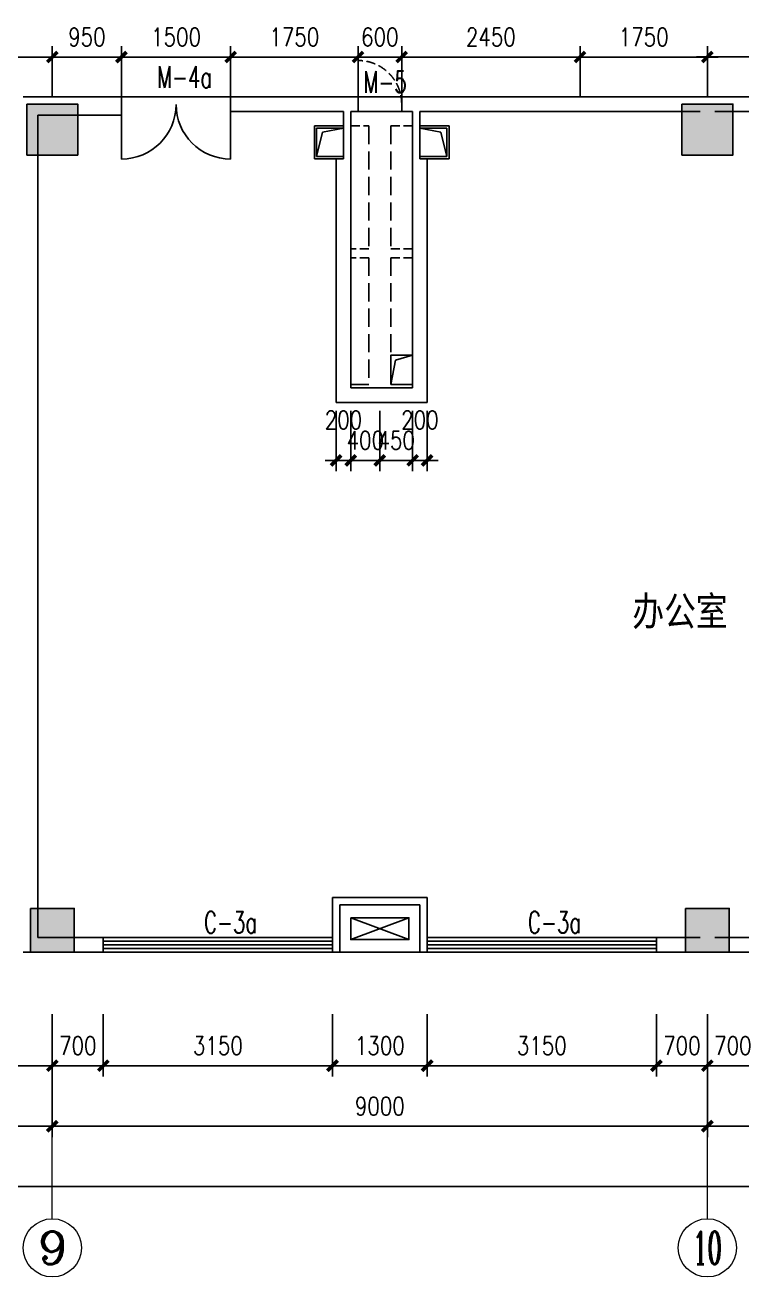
# Model space of a CAD drawing. Extents: x -357449 to -117302, y 127569 to 244935.
# Drawn here: x -142442 to -132592, y 202462 to 219663 of the extents above; entities that cross this region are included whole.
import ezdxf
from ezdxf.enums import TextEntityAlignment as Align

# ---------------------------------------------------------------- set-up
doc = ezdxf.new("R2010")
doc.units = 0
doc.header["$MEASUREMENT"] = 0
doc.linetypes.add('DASH', pattern=[0.35, 0.25, -0.1])
doc.layers.get('0').update_dxf_attribs({"linetype": 'CONTINUOUS'})
doc.layers.get('DEFPOINTS').update_dxf_attribs({"linetype": 'CONTINUOUS'})
for name, color, linetype in [('1', 8, 'CONTINUOUS'), ('COLUMN', 4, 'CONTINUOUS'), ('DIM', 7, 'CONTINUOUS'), ('F', 31, 'CONTINUOUS'), ('JAJU', 8, 'CONTINUOUS'), ('WALL', 1, 'CONTINUOUS'), ('WINDOW', 4, 'CONTINUOUS'), ('WINDOWS', 4, 'CONTINUOUS'), ('阳台', 4, 'CONTINUOUS')]:
    doc.layers.add(name, color=color, linetype=linetype)
doc.layers.add('AXIS', color=3, linetype='CONTINUOUS', lineweight=9)
doc.styles.add('CHINA', font='SimSun.ttf', dxfattribs={"width": 0.85, "height": 150})
doc.styles.add('COMPLEX', font='COMPLEX.shx')
doc.styles.add('DIM_FONT', font='SIMPLEX.shx', dxfattribs={"width": 0.8})
doc.styles.add('FS', font='txt.shx', dxfattribs={"width": 0.66, "height": 150, "bigfont": 'fs.shx'})
doc.dimstyles.new('DIMN-200', dxfattribs={"dimtxt": 300, "dimasz": 1, "dimexe": 250, "dimexo": 0, "dimgap": 150, "dimtad": 1, "dimdec": 0, "dimdsep": 46, "dimtxsty": 'DIM_FONT', "dimblk": '_DIMX', "dimcen": 2.5, "dimclrd": 256, "dimclre": 256, "dimclrt": 4, "dimadec": 0, "dimazin": 0, "dimtfac": 1, "dimtdec": 0, "dimtix": 1, "dimtmove": 2, "dimatfit": 3, "dimldrblk": '_DIMX', "dimfxl": 0, "dimtolj": 1, "dimtzin": 0, "dimarcsym": 0})
doc.dimstyles.get("Standard").update_dxf_attribs({"dimtxt": 375, "dimasz": 1, "dimexe": 150, "dimexo": 0, "dimgap": 200, "dimtad": 1, "dimdec": 0, "dimzin": 0, "dimdsep": 46, "dimtxsty": 'DIM_FONT', "dimblk1": '_DIMX', "dimblk2": '_DIMX', "dimsah": 1, "dimcen": 200, "dimclrd": 256, "dimclre": 256, "dimclrt": 4, "dimadec": 0, "dimazin": 0, "dimtfac": 1, "dimtdec": 0, "dimtix": 1, "dimtmove": 2, "dimatfit": 3, "dimldrblk": '_DIMX', "dimfxl": 0, "dimtolj": 1, "dimtzin": 0, "dimarcsym": 0})

# ---------------------------------------------------------------- blocks, each defined once
blk = doc.blocks.new('_DIMX')
blk.add_line((-150, 0), (150, 0))
at = {"const_width": 50}
blk.add_lwpolyline([(-70, -70), (70, 70)], dxfattribs=at)
blk = doc.blocks.new('*D1615')
at = {"layer": 'AXIS', "lineweight": -2}
for p, q in [((-141367, 206071), (-141367, 205215)), ((-138217, 206071), (-138217, 205215)), ((-138218, 205365), (-141366, 205365))]:
    blk.add_line(p, q, dxfattribs=at)
at = {"layer": 'DEFPOINTS', "color": 0}
for p in [(-141367, 206071), (-138217, 206071), (-141367, 205365)]:
    blk.add_point(p, dxfattribs=at)
at = {"layer": 'AXIS', "lineweight": -2, "rotation": 180}
blk.add_blockref('_DIMX', (-141367, 205365), dxfattribs=at)
at = {"layer": 'AXIS', "lineweight": -2}
blk.add_blockref('_DIMX', (-138217, 205365), dxfattribs=at)
at = {"layer": 'AXIS', "color": 4, "insert": (-139792, 205640), "char_height": 250, "attachment_point": 5, "style": 'DIM_FONT'}
blk.add_mtext('\\A1;3150', dxfattribs=at)
blk = doc.blocks.new('*D1559')
at = {"layer": 'AXIS', "lineweight": -2}
for p, q in [((-142067, 206075), (-142067, 204384)), ((-133067, 206075), (-133067, 204384)), ((-142066, 204534), (-133068, 204534))]:
    blk.add_line(p, q, dxfattribs=at)
at = {"layer": 'DEFPOINTS', "color": 0}
for p in [(-142067, 206075), (-133067, 206075), (-133067, 204534)]:
    blk.add_point(p, dxfattribs=at)
at = {"layer": 'AXIS', "lineweight": -2, "rotation": 180}
blk.add_blockref('_DIMX', (-142067, 204534), dxfattribs=at)
at = {"layer": 'AXIS', "lineweight": -2}
blk.add_blockref('_DIMX', (-133067, 204534), dxfattribs=at)
at = {"layer": 'AXIS', "color": 4, "insert": (-137567, 204809), "char_height": 250, "attachment_point": 5, "style": 'DIM_FONT'}
blk.add_mtext('\\A1;9000', dxfattribs=at)
blk = doc.blocks.new('*D1614')
at = {"layer": 'AXIS', "lineweight": -2}
for p, q in [((-142067, 206071), (-142067, 205215)), ((-141367, 206071), (-141367, 205215)), ((-142068, 205365), (-142069, 205365)), ((-141367, 205365), (-142067, 205365)), ((-141366, 205365), (-141365, 205365))]:
    blk.add_line(p, q, dxfattribs=at)
at = {"layer": 'DEFPOINTS', "color": 0}
for p in [(-142067, 206071), (-141367, 206071), (-142067, 205365)]:
    blk.add_point(p, dxfattribs=at)
at = {"layer": 'AXIS', "lineweight": -2}
blk.add_blockref('_DIMX', (-142067, 205365), dxfattribs=at)
at = {"layer": 'AXIS', "lineweight": -2, "rotation": 180}
blk.add_blockref('_DIMX', (-141367, 205365), dxfattribs=at)
at = {"layer": 'AXIS', "color": 4, "insert": (-141717, 205640), "char_height": 250, "attachment_point": 5, "style": 'DIM_FONT'}
blk.add_mtext('\\A1;700', dxfattribs=at)
blk = doc.blocks.new('*D1663')
at = {"layer": 'AXIS', "lineweight": -2}
for p, q in [((-133767, 206071), (-133767, 205215)), ((-133067, 206071), (-133067, 205215)), ((-133768, 205365), (-133769, 205365)), ((-133767, 205365), (-133067, 205365)), ((-133066, 205365), (-133065, 205365))]:
    blk.add_line(p, q, dxfattribs=at)
at = {"layer": 'DEFPOINTS', "color": 0}
for p in [(-133767, 206071), (-133067, 206071), (-133067, 205365)]:
    blk.add_point(p, dxfattribs=at)
at = {"layer": 'AXIS', "lineweight": -2}
blk.add_blockref('_DIMX', (-133767, 205365), dxfattribs=at)
at = {"layer": 'AXIS', "lineweight": -2, "rotation": 180}
blk.add_blockref('_DIMX', (-133067, 205365), dxfattribs=at)
at = {"layer": 'AXIS', "color": 4, "insert": (-133417, 205640), "char_height": 250, "attachment_point": 5, "style": 'DIM_FONT'}
blk.add_mtext('\\A1;700', dxfattribs=at)
blk = doc.blocks.new('*D1662')
at = {"layer": 'AXIS', "lineweight": -2}
for p, q in [((-133067, 206071), (-133067, 205215)), ((-132367, 206071), (-132367, 205215)), ((-133068, 205365), (-133069, 205365)), ((-132367, 205365), (-133067, 205365)), ((-132366, 205365), (-132365, 205365))]:
    blk.add_line(p, q, dxfattribs=at)
at = {"layer": 'DEFPOINTS', "color": 0}
for p in [(-133067, 206071), (-132367, 206071), (-133067, 205365)]:
    blk.add_point(p, dxfattribs=at)
at = {"layer": 'AXIS', "lineweight": -2}
blk.add_blockref('_DIMX', (-133067, 205365), dxfattribs=at)
at = {"layer": 'AXIS', "lineweight": -2, "rotation": 180}
blk.add_blockref('_DIMX', (-132367, 205365), dxfattribs=at)
at = {"layer": 'AXIS', "color": 4, "insert": (-132717, 205640), "char_height": 250, "attachment_point": 5, "style": 'DIM_FONT'}
blk.add_mtext('\\A1;700', dxfattribs=at)
blk = doc.blocks.new('*D1554')
at = {"layer": 'AXIS', "lineweight": -2}
for p, q in [((-137867, 218682), (-137867, 219374)), ((-137267, 218682), (-137267, 219374)), ((-137868, 219224), (-137869, 219224)), ((-137867, 219224), (-137267, 219224)), ((-137266, 219224), (-137265, 219224))]:
    blk.add_line(p, q, dxfattribs=at)
at = {"layer": 'DEFPOINTS', "color": 0}
for p in [(-137267, 219224), (-137867, 218682), (-137267, 218682)]:
    blk.add_point(p, dxfattribs=at)
at = {"layer": 'AXIS', "lineweight": -2}
blk.add_blockref('_DIMX', (-137867, 219224), dxfattribs=at)
at = {"layer": 'AXIS', "lineweight": -2, "rotation": 180}
blk.add_blockref('_DIMX', (-137267, 219224), dxfattribs=at)
at = {"layer": 'AXIS', "color": 4, "insert": (-137567, 219499), "char_height": 250, "attachment_point": 5, "style": 'DIM_FONT'}
blk.add_mtext('\\A1;600', dxfattribs=at)
blk = doc.blocks.new('*D754')
at = {"layer": 'DEFPOINTS', "color": 0}
for p in [(-146567, 206071), (-142067, 206075), (-146567, 204534)]:
    blk.add_point(p, dxfattribs=at)
at = {"layer": 'WINDOW', "lineweight": -2}
for p, q in [((-146567, 206071), (-146567, 204384)), ((-142067, 206075), (-142067, 204384)), ((-142068, 204534), (-146566, 204534))]:
    blk.add_line(p, q, dxfattribs=at)
at = {"layer": 'WINDOW', "lineweight": -2, "rotation": 180}
blk.add_blockref('_DIMX', (-146567, 204534), dxfattribs=at)
at = {"layer": 'WINDOW', "lineweight": -2}
blk.add_blockref('_DIMX', (-142067, 204534), dxfattribs=at)
at = {"layer": 'WINDOW', "color": 4, "insert": (-144317, 204809), "char_height": 250, "attachment_point": 5, "style": 'DIM_FONT'}
blk.add_mtext('\\A1;4500', dxfattribs=at)
blk = doc.blocks.new('*D783')
at = {"layer": 'DEFPOINTS', "color": 0}
for p in [(-138167, 214362), (-137967, 214362), (-138167, 213682)]:
    blk.add_point(p, dxfattribs=at)
at = {"layer": 'WINDOW', "lineweight": -2}
for p, q in [((-138167, 214362), (-138167, 213532)), ((-137967, 214362), (-137967, 213532)), ((-138168, 213682), (-138169, 213682)), ((-137967, 213682), (-138167, 213682)), ((-137966, 213682), (-137965, 213682))]:
    blk.add_line(p, q, dxfattribs=at)
blk.add_blockref('_DIMX', (-138167, 213682), dxfattribs=at)
at = {"layer": 'WINDOW', "lineweight": -2, "rotation": 180}
blk.add_blockref('_DIMX', (-137967, 213682), dxfattribs=at)
at = {"layer": 'WINDOW', "color": 4, "insert": (-138067, 214238), "char_height": 250, "attachment_point": 5, "style": 'DIM_FONT'}
blk.add_mtext('\\A1;200', dxfattribs=at)
blk = doc.blocks.new('*D782')
at = {"layer": 'DEFPOINTS', "color": 0}
for p in [(-137117, 214362), (-136917, 214362), (-136917, 213682)]:
    blk.add_point(p, dxfattribs=at)
at = {"layer": 'WINDOW', "lineweight": -2}
for p, q in [((-137117, 214362), (-137117, 213532)), ((-136917, 214362), (-136917, 213532)), ((-137118, 213682), (-137119, 213682)), ((-137117, 213682), (-136917, 213682)), ((-136916, 213682), (-136915, 213682))]:
    blk.add_line(p, q, dxfattribs=at)
blk.add_blockref('_DIMX', (-137117, 213682), dxfattribs=at)
at = {"layer": 'WINDOW', "lineweight": -2, "rotation": 180}
blk.add_blockref('_DIMX', (-136917, 213682), dxfattribs=at)
at = {"layer": 'WINDOW', "color": 4, "insert": (-137017, 214238), "char_height": 250, "attachment_point": 5, "style": 'DIM_FONT'}
blk.add_mtext('\\A1;200', dxfattribs=at)
blk = doc.blocks.new('*D781')
at = {"layer": 'DEFPOINTS', "color": 0}
for p in [(-137567, 214362), (-137117, 214362), (-137117, 213682)]:
    blk.add_point(p, dxfattribs=at)
at = {"layer": 'WINDOWS', "lineweight": -2}
for p, q in [((-137567, 214362), (-137567, 213532)), ((-137117, 214362), (-137117, 213532)), ((-137568, 213682), (-137569, 213682)), ((-137567, 213682), (-137117, 213682)), ((-137116, 213682), (-137115, 213682))]:
    blk.add_line(p, q, dxfattribs=at)
blk.add_blockref('_DIMX', (-137567, 213682), dxfattribs=at)
at = {"layer": 'WINDOWS', "lineweight": -2, "rotation": 180}
blk.add_blockref('_DIMX', (-137117, 213682), dxfattribs=at)
at = {"layer": 'WINDOWS', "color": 4, "insert": (-137342, 213957), "char_height": 250, "attachment_point": 5, "style": 'DIM_FONT'}
blk.add_mtext('\\A1;450', dxfattribs=at)
blk = doc.blocks.new('*D780')
at = {"layer": 'DEFPOINTS', "color": 0}
for p in [(-137967, 214362), (-137567, 214362), (-137967, 213682)]:
    blk.add_point(p, dxfattribs=at)
at = {"layer": 'WINDOWS', "lineweight": -2}
for p, q in [((-137967, 214362), (-137967, 213532)), ((-137567, 214362), (-137567, 213532)), ((-137968, 213682), (-137969, 213682)), ((-137567, 213682), (-137967, 213682)), ((-137566, 213682), (-137565, 213682))]:
    blk.add_line(p, q, dxfattribs=at)
blk.add_blockref('_DIMX', (-137967, 213682), dxfattribs=at)
at = {"layer": 'WINDOWS', "lineweight": -2, "rotation": 180}
blk.add_blockref('_DIMX', (-137567, 213682), dxfattribs=at)
at = {"layer": 'WINDOWS', "color": 4, "insert": (-137767, 213957), "char_height": 250, "attachment_point": 5, "style": 'DIM_FONT'}
blk.add_mtext('\\A1;400', dxfattribs=at)

msp = doc.modelspace()

# ---------------------------------------------------------------- hatches: boundary and pattern name
at = {"layer": 'COLUMN'}
h = msp.add_hatch(color=256, dxfattribs=at)
h.paths.add_polyline_path([(-142166.67, 218476.59), (-142416.67, 218476.59), (-142416.67, 218226.59), (-142270.12, 218226.59)], flags=16)
h.paths.add_polyline_path([(-141716.67, 218576.59), (-142416.67, 218576.59), (-142416.67, 218476.59), (-142166.67, 218476.59), (-142166.67, 218226.59), (-141966.67, 218226.59), (-141966.67, 218476.59), (-141716.67, 218476.59)])
h.paths.add_polyline_path([(-142166.67, 218476.59), (-142270.12, 218226.59), (-142166.67, 218226.59)], flags=16)
h.paths.add_polyline_path([(-142166.67, 218226.59), (-142270.12, 218226.59), (-142414.95, 217876.59), (-142166.67, 217876.59)])
h.paths.add_polyline_path([(-142270.12, 218226.59), (-142416.67, 218226.59), (-142416.67, 217876.59), (-142414.95, 217876.59)])
h.paths.add_polyline_path([(-141966.67, 218226.59), (-142166.67, 218226.59), (-142166.67, 217876.59), (-141966.67, 217876.59)])
h.paths.add_polyline_path([(-141716.67, 218226.59), (-141966.67, 218226.59), (-141966.67, 217876.59), (-141716.67, 217876.59)])
h.paths.add_polyline_path([(-141716.67, 218476.59), (-141966.67, 218476.59), (-141966.67, 218226.59), (-141716.67, 218226.59)], flags=16)
h = msp.add_hatch(color=256, dxfattribs=at)
h.paths.add_polyline_path([(-133166.67, 218476.59), (-133416.67, 218476.59), (-133416.67, 218226.59), (-133270.12, 218226.59)], flags=16)
h.paths.add_polyline_path([(-133166.67, 218476.59), (-133166.67, 218226.59), (-132966.67, 218226.59), (-132966.67, 218476.59), (-132716.67, 218476.59), (-132716.67, 218576.59), (-133416.67, 218576.59), (-133416.67, 218476.59)])
h.paths.add_polyline_path([(-133270.12, 218226.59), (-133166.67, 218226.59), (-133166.67, 218476.59)])
h.paths.add_polyline_path([(-133166.67, 218226.59), (-133270.12, 218226.59), (-133414.95, 217876.59), (-133166.67, 217876.59)])
h.paths.add_polyline_path([(-133416.67, 218226.59), (-133416.67, 217876.59), (-133414.95, 217876.59), (-133270.12, 218226.59)])
h.paths.add_polyline_path([(-133166.67, 217876.59), (-132966.67, 217876.59), (-132966.67, 218226.59), (-133166.67, 218226.59)])
h.paths.add_polyline_path([(-132966.67, 217876.59), (-132716.67, 217876.59), (-132716.67, 218226.59), (-132966.67, 218226.59)])
h.paths.add_polyline_path([(-132716.67, 218226.59), (-132716.67, 218476.59), (-132966.67, 218476.59), (-132966.67, 218226.59)])
for points in [[(-141766.67, 207526.59), (-142366.67, 207526.59), (-142366.67, 206926.59), (-141766.67, 206926.59)], [(-132766.67, 207526.59), (-133366.67, 207526.59), (-133366.67, 206926.59), (-132766.67, 206926.59)]]:
    msp.add_hatch(color=256, dxfattribs=at).paths.add_polyline_path(points)

# ---------------------------------------------------------------- linework, layer by layer
at = {"layer": '1'}
for p, q in [((-137866.67, 218476.59), (-137866.67, 218676.59)), ((-137266.67, 218476.59), (-137266.67, 218676.59)), ((-138466.67, 218276.59), (-138466.67, 218276.59)), ((-138466.67, 218276.59), (-138466.67, 217826.59)), ((-138466.67, 218276.59), (-138066.67, 218276.59)), ((-138436.67, 218246.59), (-138436.67, 217856.59)), ((-138436.67, 218246.59), (-138066.67, 218246.59)), ((-138436.67, 217856.59), (-138356.62, 218192.15)), ((-138356.62, 218192.15), (-138066.67, 218246.59)), ((-136616.67, 218276.59), (-137016.67, 218276.59)), ((-136726.73, 218192.15), (-137016.67, 218246.59)), ((-136646.67, 218246.59), (-137016.67, 218246.59)), ((-136646.67, 217856.59), (-136726.73, 218192.15)), ((-136646.67, 218246.59), (-136646.67, 217856.59)), ((-136616.67, 218276.59), (-136616.67, 217826.59)), ((-138466.67, 217826.59), (-138066.67, 217826.59)), ((-138436.67, 217856.59), (-138066.67, 217856.59)), ((-136646.67, 217856.59), (-137016.67, 217856.59)), ((-136616.67, 217826.59), (-137016.67, 217826.59)), ((-137966.67, 207097.86), (-137166.67, 207397.86)), ((-137166.67, 207097.86), (-137966.67, 207397.86))]:
    msp.add_line(p, q, dxfattribs=at)
msp.add_lwpolyline([(-137966.67, 207397.86), (-137166.67, 207397.86), (-137166.67, 207097.86), (-137966.67, 207097.86)], close=True, dxfattribs=at)
at = {"layer": 'AXIS'}
for p, q in [((-142066.67, 203262.48), (-142066.67, 206074.71)), ((-133066.67, 203262.48), (-133066.67, 206074.71))]:
    msp.add_line(p, q, dxfattribs=at)
for centre in [(-142066.67, 202862.48), (-133066.67, 202862.48)]:
    msp.add_circle(centre, 400, dxfattribs=at)
at = {"layer": 'COLUMN'}
for p, q in [((-141116.67, 218676.59), (-139616.67, 218676.59)), ((-141116.67, 218572.42), (-141116.67, 217822.42)), ((-139616.67, 218572.42), (-139616.67, 217822.42))]:
    msp.add_line(p, q, dxfattribs=at)
for points in [[(-142416.67, 218576.59), (-141716.67, 218576.59), (-141716.67, 217876.59), (-142416.67, 217876.59)], [(-133416.67, 218576.59), (-132716.67, 218576.59), (-132716.67, 217876.59), (-133416.67, 217876.59)], [(-142366.67, 207526.59), (-141766.67, 207526.59), (-141766.67, 206926.59), (-142366.67, 206926.59)], [(-133366.67, 207526.59), (-132766.67, 207526.59), (-132766.67, 206926.59), (-133366.67, 206926.59)]]:
    msp.add_lwpolyline(points, close=True, dxfattribs=at)
for centre, start, end in [((-141116.67, 218572.42), 270, 360), ((-139616.67, 218572.42), 180, 270)]:
    msp.add_arc(centre, 750, start, end, dxfattribs=at)
at = {"layer": 'JAJU', "color": 8}
for p, q in [((-141366.67, 207126.59), (-138216.67, 207126.59)), ((-133766.67, 207126.59), (-136916.67, 207126.59)), ((-141366.67, 207076.59), (-138216.67, 207076.59)), ((-133766.67, 207076.59), (-136916.67, 207076.59))]:
    msp.add_line(p, q, dxfattribs=at)
at = {"layer": 'WALL'}
for p, q in [((-142466.67, 218676.59), (-141116.67, 218676.59)), ((-141116.67, 218676.59), (-141116.67, 218426.59)), ((-139616.67, 218676.59), (-131316.67, 218676.59)), ((-139616.67, 218676.59), (-139616.67, 218476.59)), ((-139616.67, 218476.59), (-138066.67, 218476.59)), ((-138066.67, 218476.59), (-138066.67, 217826.59)), ((-137966.67, 218476.59), (-137116.67, 218476.59)), ((-137966.67, 214676.59), (-137966.67, 218476.59)), ((-137116.67, 214676.59), (-137116.67, 218476.59)), ((-137016.67, 218476.59), (-133166.67, 218476.59)), ((-137016.67, 218476.59), (-137016.67, 217826.59)), ((-132966.67, 218476.59), (-131316.67, 218476.59)), ((-142266.67, 218426.59), (-142266.67, 207126.59)), ((-142266.67, 218426.59), (-141116.67, 218426.59)), ((-138066.67, 217826.59), (-138166.67, 217826.59)), ((-138166.67, 214476.59), (-138166.67, 217826.59)), ((-137016.67, 217826.59), (-136916.67, 217826.59)), ((-136916.67, 217826.59), (-136916.67, 214476.59)), ((-137966.67, 214676.59), (-137441.67, 214676.59)), ((-137116.67, 214676.59), (-137441.67, 214676.59)), ((-138166.67, 214476.59), (-136916.67, 214476.59)), ((-138216.67, 207676.59), (-138216.67, 206926.59)), ((-136916.67, 207676.59), (-138216.67, 207676.59)), ((-136916.67, 207676.59), (-136916.67, 206926.59)), ((-138116.67, 207576.59), (-138116.67, 206926.59)), ((-137016.67, 207576.59), (-138116.67, 207576.59)), ((-137016.67, 207576.59), (-137016.67, 206926.59)), ((-141366.67, 207126.59), (-142266.67, 207126.59)), ((-141366.67, 207126.59), (-141366.67, 206926.59)), ((-133166.67, 207126.59), (-133766.67, 207126.59)), ((-133766.67, 207126.59), (-133766.67, 206926.59)), ((-132366.67, 207126.59), (-132966.67, 207126.59)), ((-141366.67, 206926.59), (-142466.67, 206926.59)), ((-141366.67, 206926.59), (-142466.67, 206926.59)), ((-138116.67, 206926.59), (-138216.67, 206926.59)), ((-136916.67, 206926.59), (-137016.67, 206926.59)), ((-132366.67, 206926.59), (-133766.67, 206926.59))]:
    msp.add_line(p, q, dxfattribs=at)
at = {"layer": 'WINDOWS'}
for p, q in [((-137353.57, 215060.87), (-137416.67, 214726.59)), ((-137116.67, 215126.59), (-137353.57, 215060.87)), ((-141366.67, 207026.59), (-138216.67, 207026.59)), ((-141366.67, 206976.59), (-138216.67, 206976.59)), ((-133766.67, 207026.59), (-136916.67, 207026.59)), ((-133766.67, 206976.59), (-136916.67, 206976.59)), ((-141366.67, 206926.59), (-138216.67, 206926.59)), ((-137016.67, 206926.59), (-138116.67, 206926.59)), ((-133766.67, 206926.59), (-136916.67, 206926.59))]:
    msp.add_line(p, q, dxfattribs=at)
msp.add_lwpolyline([(-137416.67, 214726.59), (-137116.67, 214726.59), (-137116.67, 215126.59), (-137416.67, 215126.59)], close=True, dxfattribs=at)
at = {"layer": '阳台', "color": 8, "linetype": 'DASH', "ltscale": 500}
for p, q in [((-137866.67, 218576.59), (-137866.67, 219176.59)), ((-137966.67, 218276.59), (-137716.67, 218276.59)), ((-137416.67, 218276.59), (-137116.67, 218276.59)), ((-137716.67, 216586.59), (-137966.67, 216586.59)), ((-137116.67, 216586.59), (-137416.67, 216586.59)), ((-137716.67, 216466.59), (-137966.67, 216466.59)), ((-137116.67, 216466.59), (-137416.67, 216466.59))]:
    msp.add_line(p, q, dxfattribs=at)
at = {"layer": '阳台', "color": 8, "linetype": 'DASH', "ltscale": 1000}
for p, q in [((-137716.67, 218276.59), (-137716.67, 216586.59)), ((-137416.67, 218276.59), (-137416.67, 216586.59)), ((-137716.67, 216466.59), (-137716.67, 214726.59)), ((-137416.67, 216466.59), (-137416.67, 214726.59)), ((-137716.67, 214726.59), (-137966.67, 214726.59)), ((-137116.67, 214726.59), (-137416.67, 214726.59))]:
    msp.add_line(p, q, dxfattribs=at)
at = {"layer": '阳台', "color": 8, "linetype": 'DASH', "ltscale": 500}
msp.add_arc((-137866.67, 218576.59), 600, 0, 90, dxfattribs=at)

# ---------------------------------------------------------------- texts
at = {"layer": 'AXIS', "style": 'COMPLEX'}
for tag, width, p, p2 in [('9', 1.339286, (-142266.67, 202638.48), (-141866.67, 202638.48)), ('10', 0.646552, (-133266.67, 202638.48), (-132866.67, 202638.48))]:
    msp.add_attdef(tag, text='', height=448, dxfattribs=dict(at, width=width)).set_placement(p, p2, align=Align.FIT)
at = {"layer": 'DIM', "style": 'CHINA', "width": 0.8}
msp.add_text('办公室', height=400, dxfattribs=at).set_placement((-134098.21, 211409.74))
at = {"layer": 'F', "style": 'FS', "width": 0.66}
for s, p in [('M-4a', (-140627.55, 218798.45)), ('M-5', (-137792.75, 218731.6)), ('C-3a', (-139982.78, 207185.13)), ('C-3a', (-135532.78, 207185.13))]:
    msp.add_text(s, height=300, dxfattribs=at).set_placement(p)

# ---------------------------------------------------------------- dimensions: what is measured, and where the dimension line sits
at = {"layer": 'AXIS'}
for p1, p2, distance in [((-146466.67, 218676.59), (-142066.67, 218676.59), 547.24), ((-142066.67, 218682.04), (-141116.67, 218682.04), 541.79), ((-137266.67, 218682.04), (-134816.67, 218682.04), 541.79), ((-134816.67, 218682.04), (-133066.67, 218682.04), 541.79), ((-136916.67, 206071.49), (-133766.67, 206071.49), -706.05), ((-133066.67, 206063.71), (-124866.67, 206063.71), -1529.21)]:
    msp.add_aligned_dim(p1=p1, p2=p2, distance=distance, dimstyle='DIMN-200', override={"dimtxt": 250, "dimexe": 150, "dimzin": 0, "dimblk1": '_DIMX', "dimblk2": '_DIMX', "dimsah": 1, "dimcen": 200}, dxfattribs=at).render()
for base, p1, p2, dimstyle, override in [((-139616.67, 219223.83), (-141116.67, 218682.04), (-139616.67, 218676.59), 'DIMN-200', {"dimtxt": 250, "dimexe": 150, "dimzin": 0, "dimblk1": '_DIMX', "dimblk2": '_DIMX', "dimsah": 1, "dimcen": 200}), ((-137866.67, 219223.83), (-139616.67, 218676.59), (-137866.67, 218682.04), 'DIMN-200', {"dimtxt": 250, "dimexe": 150, "dimzin": 0, "dimblk1": '_DIMX', "dimblk2": '_DIMX', "dimsah": 1, "dimcen": 200}), ((-124466.67, 203705), (-187066.67, 206071.49), (-124466.67, 206074.71), 'Standard', {"dimtxt": 250, "dimgap": 150, "dimblk": '_DIMX'}), ((-136916.67, 205365.44), (-138216.67, 206074.71), (-136916.67, 206074.71), 'DIMN-200', {"dimtxt": 250, "dimexe": 150, "dimzin": 0, "dimblk1": '_DIMX', "dimblk2": '_DIMX', "dimsah": 1, "dimcen": 200})]:
    msp.add_linear_dim(base=base, p1=p1, p2=p2, dimstyle=dimstyle, override=override, dxfattribs=at).render()
for p1, p2, distance, picture, middle in [((-137866.67, 218682.04), (-137266.67, 218682.04), 541.79, '*D1554', (-137566.67, 219498.83)), ((-141366.67, 206071.49), (-142066.67, 206071.49), 706.05, '*D1614', (-141716.67, 205640.44)), ((-138216.67, 206071.49), (-141366.67, 206071.49), 706.05, '*D1615', (-139791.67, 205640.44)), ((-133766.67, 206071.49), (-133066.67, 206071.49), -706.05, '*D1663', (-133416.67, 205640.44)), ((-132366.67, 206071.49), (-133066.67, 206071.49), 706.05, '*D1662', (-132716.67, 205640.44))]:
    dim = msp.add_aligned_dim(p1=p1, p2=p2, distance=distance, dimstyle='DIMN-200', override={"dimtxt": 250, "dimexe": 150, "dimzin": 0, "dimblk1": '_DIMX', "dimblk2": '_DIMX', "dimsah": 1, "dimcen": 200}, dxfattribs=at)
    dim.commit()
    dim.dimension.update_dxf_attribs({"geometry": picture, "text_midpoint": middle})
dim = msp.add_linear_dim(base=(-133066.67, 204534.3), p1=(-142066.67, 206074.71), p2=(-133066.67, 206074.71), angle=180, dimstyle='DIMN-200', override={"dimtxt": 250, "dimexe": 150, "dimzin": 0, "dimblk1": '_DIMX', "dimblk2": '_DIMX', "dimsah": 1, "dimcen": 200}, dxfattribs=at)
dim.commit()
dim.dimension.update_dxf_attribs({"geometry": '*D1559', "text_midpoint": (-137566.67, 204809.3)})
at = {"layer": 'WINDOW'}
msp.add_linear_dim(base=(-131316.67, 219224.37), p1=(-133066.67, 218682.04), p2=(-131316.67, 218676.59), dimstyle='Standard', override={"dimtxt": 250, "dimgap": 150, "dimblk": '_DIMX'}, dxfattribs=at).render()
for base, p1, p2, picture, middle in [((-138166.67, 213681.95), (-137966.67, 214361.54), (-138166.67, 214361.54), '*D783', (-138066.67, 214238.28)), ((-136916.67, 213681.95), (-137116.67, 214361.54), (-136916.67, 214361.54), '*D782', (-137016.67, 214238.28))]:
    dim = msp.add_linear_dim(base=base, p1=p1, p2=p2, dimstyle='Standard', override={"dimtxt": 250, "dimgap": 150, "dimblk": '_DIMX'}, dxfattribs=at)
    dim.commit()
    dim.dimension.update_dxf_attribs({"geometry": picture, "text_midpoint": middle, "dimtype": 160})
dim = msp.add_linear_dim(base=(-146566.67, 204534.3), p1=(-142066.67, 206074.71), p2=(-146566.67, 206071.49), dimstyle='Standard', override={"dimtxt": 250, "dimgap": 150, "dimblk": '_DIMX'}, dxfattribs=at)
dim.commit()
dim.dimension.update_dxf_attribs({"geometry": '*D754', "text_midpoint": (-144316.67, 204809.3)})
at = {"layer": 'WINDOWS'}
for base, p2, picture, middle in [((-137966.67, 213681.95), (-137966.67, 214361.54), '*D780', (-137766.67, 213956.95)), ((-137116.67, 213681.95), (-137116.67, 214361.54), '*D781', (-137341.67, 213956.95))]:
    dim = msp.add_linear_dim(base=base, p1=(-137566.67, 214361.54), p2=p2, dimstyle='Standard', override={"dimtxt": 250, "dimgap": 150, "dimblk": '_DIMX'}, dxfattribs=at)
    dim.commit()
    dim.dimension.update_dxf_attribs({"geometry": picture, "text_midpoint": middle})
msp.add_linear_dim(base=(-142066.67, 205365.44), p1=(-145916.67, 206074.71), p2=(-142066.67, 206071.49), dimstyle='Standard', override={"dimtxt": 250, "dimgap": 150, "dimblk": '_DIMX'}, dxfattribs=at).render()

doc.saveas('drawing.dxf')
